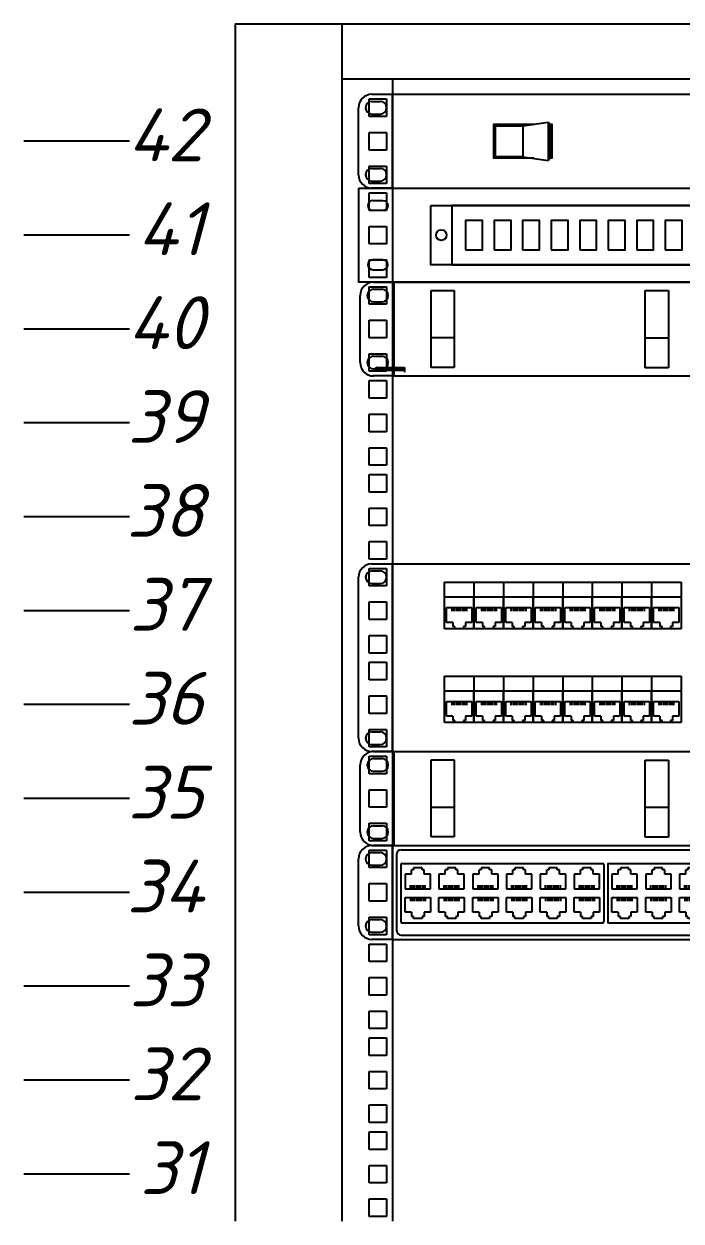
# Model space of a CAD drawing. Header units: millimetres. Extents: x -25459 to 1045457, y -66278 to 462905.
# Drawn here: x 679248 to 682358, y 42161 to 47828 of the extents above; entities that cross this region are included whole.
import ezdxf
from ezdxf.enums import TextEntityAlignment as Align

# ---------------------------------------------------------------- set-up
doc = ezdxf.new("R2010")
doc.units = ezdxf.units.MM
doc.styles.add('ISOCPEUR', font='isocpeui.ttf', dxfattribs={"height": 250})
doc.styles.add('ISOCUPER', font='isocpeur.ttf', dxfattribs={"width": 0.85, "oblique": 7})

# ---------------------------------------------------------------- blocks, each defined once
blk = doc.blocks.new('*U77')
at = {"color": 0, "linetype": 'ByBlock', "lineweight": -2}
for p, q in [((0, 1933.5), (0, 1900.2)), ((0, 1933.5), (600, 1933.5)), ((50.5, 1933.5), (50.5, 1900.2)), ((50.5, 1907.5), (549.5, 1907.5)), ((74.5, 1907.5), (74.5, 1900.2)), ((0, 1900.2), (0, 1855.75)), ((50.5, 1900.2), (50.5, 1855.75)), ((74.5, 1900.2), (74.5, 1855.75)), ((63.35, 1889.7), (63.35, 1898)), ((63.35, 1898), (71.65, 1898)), ((71.65, 1898), (71.65, 1889.7)), ((71.65, 1889.7), (63.35, 1889.7)), ((63.35, 1873.825), (63.35, 1882.125)), ((63.35, 1882.125), (71.65, 1882.125)), ((71.65, 1882.125), (71.65, 1873.825)), ((-50, 1877.975), (-100, 1877.975)), ((71.65, 1873.825), (63.35, 1873.825)), ((63.35, 1857.95), (63.35, 1866.25)), ((63.35, 1866.25), (71.65, 1866.25)), ((71.65, 1866.25), (71.65, 1857.95)), ((0, 1855.75), (0, 1811.3)), ((50.5, 1855.75), (50.5, 1811.3)), ((71.65, 1857.95), (63.35, 1857.95)), ((63.35, 1845.25), (63.35, 1853.55)), ((63.35, 1853.55), (71.65, 1853.55)), ((71.65, 1853.55), (71.65, 1845.25)), ((74.5, 1855.75), (74.5, 1811.3)), ((71.65, 1845.25), (63.35, 1845.25)), ((63.35, 1829.375), (63.35, 1837.675)), ((63.35, 1837.675), (71.65, 1837.675)), ((71.65, 1837.675), (71.65, 1829.375)), ((-50, 1833.525), (-100, 1833.525)), ((71.65, 1829.375), (63.35, 1829.375)), ((63.35, 1813.5), (63.35, 1821.8)), ((63.35, 1821.8), (71.65, 1821.8)), ((71.65, 1821.8), (71.65, 1813.5)), ((71.65, 1813.5), (63.35, 1813.5)), ((0, 1811.3), (0, 1766.85)), ((50.5, 1811.3), (50.5, 1766.85)), ((63.35, 1800.8), (63.35, 1809.1)), ((63.35, 1809.1), (71.65, 1809.1)), ((71.65, 1809.1), (71.65, 1800.8)), ((74.5, 1811.3), (74.5, 1766.85)), ((71.65, 1800.8), (63.35, 1800.8)), ((63.35, 1784.925), (63.35, 1793.225)), ((63.35, 1793.225), (71.65, 1793.225)), ((71.65, 1793.225), (71.65, 1784.925)), ((-50, 1789.075), (-100, 1789.075)), ((71.65, 1784.925), (63.35, 1784.925)), ((63.35, 1769.05), (63.35, 1777.35)), ((63.35, 1777.35), (71.65, 1777.35)), ((71.65, 1777.35), (71.65, 1769.05)), ((71.65, 1769.05), (63.35, 1769.05)), ((0, 1766.85), (0, 1722.4)), ((50.5, 1766.85), (50.5, 1722.4)), ((63.35, 1756.35), (63.35, 1764.65)), ((63.35, 1764.65), (71.65, 1764.65)), ((71.65, 1764.65), (71.65, 1756.35)), ((74.5, 1766.85), (74.5, 1722.4)), ((71.65, 1756.35), (63.35, 1756.35)), ((63.35, 1740.475), (63.35, 1748.775)), ((63.35, 1748.775), (71.65, 1748.775)), ((71.65, 1748.775), (71.65, 1740.475)), ((-50, 1744.625), (-100, 1744.625)), ((71.65, 1740.475), (63.35, 1740.475)), ((63.35, 1724.6), (63.35, 1732.9)), ((63.35, 1732.9), (71.65, 1732.9)), ((71.65, 1732.9), (71.65, 1724.6)), ((71.65, 1724.6), (63.35, 1724.6)), ((0, 1722.4), (0, 1677.95)), ((50.5, 1722.4), (50.5, 1677.95)), ((63.35, 1711.9), (63.35, 1720.2)), ((63.35, 1720.2), (71.65, 1720.2)), ((71.65, 1720.2), (71.65, 1711.9)), ((74.5, 1722.4), (74.5, 1677.95)), ((71.65, 1711.9), (63.35, 1711.9)), ((-50, 1700.175), (-100, 1700.175)), ((63.35, 1696.025), (63.35, 1704.325)), ((63.35, 1704.325), (71.65, 1704.325)), ((71.65, 1704.325), (71.65, 1696.025)), ((71.65, 1696.025), (63.35, 1696.025)), ((63.35, 1680.15), (63.35, 1688.45)), ((63.35, 1688.45), (71.65, 1688.45)), ((71.65, 1688.45), (71.65, 1680.15)), ((0, 1677.95), (0, 1633.5)), ((50.5, 1677.95), (50.5, 1633.5)), ((71.65, 1680.15), (63.35, 1680.15)), ((74.5, 1677.95), (74.5, 1633.5)), ((63.35, 1667.45), (63.35, 1675.75)), ((63.35, 1675.75), (71.65, 1675.75)), ((71.65, 1675.75), (71.65, 1667.45)), ((71.65, 1667.45), (63.35, 1667.45)), ((-50, 1655.725), (-100, 1655.725)), ((63.35, 1651.575), (63.35, 1659.875)), ((63.35, 1659.875), (71.65, 1659.875)), ((71.65, 1659.875), (71.65, 1651.575)), ((71.65, 1651.575), (63.35, 1651.575)), ((63.35, 1635.7), (63.35, 1644)), ((63.35, 1644), (71.65, 1644)), ((71.65, 1644), (71.65, 1635.7)), ((0, 1633.5), (0, 1589.05)), ((50.5, 1633.5), (50.5, 1589.05)), ((71.65, 1635.7), (63.35, 1635.7)), ((74.5, 1633.5), (74.5, 1589.05)), ((63.35, 1623), (63.35, 1631.3)), ((63.35, 1631.3), (71.65, 1631.3)), ((71.65, 1631.3), (71.65, 1623)), ((71.65, 1623), (63.35, 1623)), ((63.35, 1607.125), (63.35, 1615.425)), ((63.35, 1615.425), (71.65, 1615.425)), ((71.65, 1615.425), (71.65, 1607.125)), ((-50, 1611.275), (-100, 1611.275)), ((71.65, 1607.125), (63.35, 1607.125)), ((63.35, 1591.25), (63.35, 1599.55)), ((63.35, 1599.55), (71.65, 1599.55)), ((71.65, 1599.55), (71.65, 1591.25)), ((0, 1589.05), (0, 1544.6)), ((50.5, 1589.05), (50.5, 1544.6)), ((71.65, 1591.25), (63.35, 1591.25)), ((63.35, 1578.55), (63.35, 1586.85)), ((63.35, 1586.85), (71.65, 1586.85)), ((71.65, 1586.85), (71.65, 1578.55)), ((74.5, 1589.05), (74.5, 1544.6)), ((71.65, 1578.55), (63.35, 1578.55)), ((63.35, 1562.675), (63.35, 1570.975)), ((63.35, 1570.975), (71.65, 1570.975)), ((71.65, 1570.975), (71.65, 1562.675)), ((-50, 1566.825), (-100, 1566.825)), ((71.65, 1562.675), (63.35, 1562.675)), ((63.35, 1546.8), (63.35, 1555.1)), ((63.35, 1555.1), (71.65, 1555.1)), ((71.65, 1555.1), (71.65, 1546.8)), ((0, 1544.6), (0, 1500.15)), ((50.5, 1544.6), (50.5, 1500.15)), ((71.65, 1546.8), (63.35, 1546.8)), ((63.35, 1534.1), (63.35, 1542.4)), ((63.35, 1542.4), (71.65, 1542.4)), ((71.65, 1542.4), (71.65, 1534.1)), ((74.5, 1544.6), (74.5, 1500.15)), ((71.65, 1534.1), (63.35, 1534.1)), ((63.35, 1518.225), (63.35, 1526.525)), ((63.35, 1526.525), (71.65, 1526.525)), ((71.65, 1526.525), (71.65, 1518.225)), ((-50, 1522.375), (-100, 1522.375)), ((71.65, 1518.225), (63.35, 1518.225)), ((63.35, 1502.35), (63.35, 1510.65)), ((63.35, 1510.65), (71.65, 1510.65)), ((71.65, 1510.65), (71.65, 1502.35)), ((71.65, 1502.35), (63.35, 1502.35)), ((0, 1500.15), (0, 1455.7)), ((50.5, 1500.15), (50.5, 1455.7)), ((63.35, 1489.65), (63.35, 1497.95)), ((63.35, 1497.95), (71.65, 1497.95)), ((71.65, 1497.95), (71.65, 1489.65)), ((74.5, 1500.15), (74.5, 1455.7)), ((71.65, 1489.65), (63.35, 1489.65)), ((63.35, 1473.775), (63.35, 1482.075)), ((63.35, 1482.075), (71.65, 1482.075)), ((71.65, 1482.075), (71.65, 1473.775)), ((-50, 1477.925), (-100, 1477.925)), ((71.65, 1473.775), (63.35, 1473.775)), ((63.35, 1457.9), (63.35, 1466.2)), ((63.35, 1466.2), (71.65, 1466.2)), ((71.65, 1466.2), (71.65, 1457.9)), ((71.65, 1457.9), (63.35, 1457.9)), ((0, 1455.7), (0, 1411.25)), ((50.5, 1455.7), (50.5, 1411.25)), ((63.35, 1445.2), (63.35, 1453.5)), ((63.35, 1453.5), (71.65, 1453.5)), ((71.65, 1453.5), (71.65, 1445.2)), ((74.5, 1455.7), (74.5, 1411.25)), ((71.65, 1445.2), (63.35, 1445.2)), ((63.35, 1429.325), (63.35, 1437.625)), ((63.35, 1437.625), (71.65, 1437.625)), ((71.65, 1437.625), (71.65, 1429.325)), ((-50, 1433.475), (-100, 1433.475)), ((71.65, 1429.325), (63.35, 1429.325)), ((63.35, 1413.45), (63.35, 1421.75)), ((63.35, 1421.75), (71.65, 1421.75)), ((71.65, 1421.75), (71.65, 1413.45)), ((0, 1411.25), (0, 1366.8)), ((50.5, 1411.25), (50.5, 1366.8)), ((71.65, 1413.45), (63.35, 1413.45)), ((74.5, 1411.25), (74.5, 1366.8)), ((63.35, 1400.75), (63.35, 1409.05)), ((63.35, 1409.05), (71.65, 1409.05)), ((71.65, 1409.05), (71.65, 1400.75)), ((71.65, 1400.75), (63.35, 1400.75)), ((-50, 1389.025), (-100, 1389.025)), ((63.35, 1384.875), (63.35, 1393.175)), ((63.35, 1393.175), (71.65, 1393.175)), ((71.65, 1393.175), (71.65, 1384.875)), ((71.65, 1384.875), (63.35, 1384.875)), ((63.35, 1369), (63.35, 1377.3)), ((63.35, 1377.3), (71.65, 1377.3)), ((71.65, 1377.3), (71.65, 1369)), ((71.65, 1369), (63.35, 1369))]:
    blk.add_line(p, q, dxfattribs=at)
blk = doc.blocks.new("19'' вентиляторный модуль")
at = {"color": 0, "linetype": 'ByBlock'}
for p, q in [((164.69, 22.22), (174.5, 22.22)), ((164.69, 18.87), (168.65, 18.87)), ((174.5, 22.22), (625.5, 22.22)), ((174.5, -22.23), (174.5, 22.22)), ((158.34, -15.88), (158.34, 15.87)), ((164.69, 12.87), (168.65, 12.87)), ((164.69, -12.88), (168.65, -12.88)), ((164.69, -18.88), (168.65, -18.88)), ((174.5, -22.23), (164.69, -22.23)), ((174.5, -22.23), (625.5, -22.23))]:
    blk.add_line(p, q, dxfattribs=at)
at = {"color": 0, "linetype": 'ByBlock', "lineweight": -2}
for p, q in [((236.13, 7.36), (248.14, 9.05)), ((236.13, 7.36), (236.13, -7.36)), ((248.14, 9.05), (248.14, -9.05)), ((248.14, 9.05), (249.11, 7.36)), ((236.13, -7.36), (248.14, -9.05)), ((249.11, -7.36), (248.14, -9.05))]:
    blk.add_line(p, q, dxfattribs=at)
for points in [[(241.29, -8.09), (222.42, -8.09), (222.42, 8.09), (241.29, 8.09)], [(236.13, -7.36), (223.15, -7.36), (223.15, 7.36), (236.13, 7.36)], [(248.69, 8.09), (249.83, 8.09), (249.83, -8.09), (248.69, -8.09)], [(249.11, 7.36), (249.11, -7.36)]]:
    blk.add_lwpolyline(points, dxfattribs=at)
at = {"color": 0, "linetype": 'ByBlock'}
for centre, radius, start, end in [((164.69, 15.87), 6.35, 90, 180), ((164.69, 15.87), 3, 90, 270), ((168.65, 15.87), 3, 270, 90), ((164.69, -15.88), 6.35, 180, 270), ((164.69, -15.88), 3, 90, 270), ((168.65, -15.88), 3, 270, 90)]:
    blk.add_arc(centre, radius, start, end, dxfattribs=at)
at = {"color": 0, "lineweight": -2, "style": 'ISOCPEUR', "oblique": 15, "flags": 8}
blk.add_attdef('НАИМЕНОВАНИЕ', text='', height=25, dxfattribs=at).set_placement((750, 9.03), align=Align.MIDDLE_LEFT)
blk = doc.blocks.new('*U84')
at = {"color": 7}
for p, q in [((168, 20), (663, 20)), ((168, -20), (168, 20)), ((188, 22), (643, 22)), ((650, 20), (650, -20)), ((185, -20), (168, -20)), ((185, -20), (645, -20)), ((643, -22), (188, -22)), ((663, -20), (645, -20))]:
    blk.add_line(p, q, dxfattribs=at)
at = {"ltscale": 100}
blk.add_lwpolyline([(168, 0), (650, 0), (650, -52)], dxfattribs=at)
at = {"color": 7}
for points in [[(179, 16, -0.998011), (179, 12), (174, 12, -0.414214)], [(174, 16), (179, 16, -0.414214)], [(644, 16, -0.998011), (644, 12), (639, 12, -0.414214)], [(639, 16), (644, 16, -0.414214)], [(179, -12), (174, -12, 0.998806), (174, -16)], [(174, -16), (179, -16, 0.998011), (179, -12)], [(644, -12), (639, -12, 0.998806), (639, -16)], [(639, -16), (644, -16, 0.998011), (644, -12)]]:
    blk.add_lwpolyline(points, format="xyb", dxfattribs=at)
at = {"ltscale": 100}
for points in [[(208, 14), (343, 14), (343, -14), (208, -14)], [(218, -14), (333, -14), (333, 14), (218, 14)], [(224, -7), (232, -7), (232, 7), (224, 7)], [(238, -7), (246, -7), (246, 7), (238, 7)], [(251, -7), (259, -7), (259, 7), (251, 7)], [(265, -7), (273, -7), (273, 7), (265, 7)], [(278, -7), (286, -7), (286, 7), (278, 7)], [(292, -7), (300, -7), (300, 7), (292, 7)], [(305, -7), (313, -7), (313, 7), (305, 7)], [(319, -7), (327, -7), (327, 7), (319, 7)], [(348, 14), (483, 14), (483, -14), (348, -14)], [(364, -7), (372, -7), (372, 7), (364, 7)], [(378, -7), (386, -7), (386, 7), (378, 7)], [(391, -7), (399, -7), (399, 7), (391, 7)], [(405, -7), (413, -7), (413, 7), (405, 7)], [(418, -7), (426, -7), (426, 7), (418, 7)], [(432, -7), (440, -7), (440, 7), (432, 7)], [(445, -7), (453, -7), (453, 7), (445, 7)], [(459, -7), (467, -7), (467, 7), (459, 7)], [(488, 14), (623, 14), (623, -14), (488, -14)], [(504, -7), (512, -7), (512, 7), (504, 7)], [(518, -7), (526, -7), (526, 7), (518, 7)], [(531, -7), (539, -7), (539, 7), (531, 7)], [(545, -7), (553, -7), (553, 7), (545, 7)], [(558, -7), (566, -7), (566, 7), (558, 7)], [(572, -7), (580, -7), (580, 7), (572, 7)], [(585, -7), (593, -7), (593, 7), (585, 7)], [(599, -7), (607, -7), (607, 7), (599, 7)]]:
    blk.add_lwpolyline(points, close=True, dxfattribs=at)
for centre in [(213, 0), (338, 0), (353, 0), (478, 0), (493, 0), (618, 0)]:
    blk.add_circle(centre, 2.5, dxfattribs=at)
at = {"color": 7}
for centre, radius, start, end in [((174, 14), 2.36, 90, 269.8631), ((188, 20), 2.07, 90, 180), ((639, 14), 2.36, 90, 269.8631), ((643, 20), 2.07, 0, 90), ((188, -20), 2.07, 180, 270), ((643, -20), 2.06, 269.8522, 0.3569)]:
    blk.add_arc(centre, radius, start, end, dxfattribs=at)
blk = doc.blocks.new("19'' маркер юнита")
at = {"color": 0, "linetype": 'ByBlock', "lineweight": -2, "style": 'ISOCPEUR', "oblique": 15, "flags": 8}
blk.add_attdef('#', text='', height=25, dxfattribs=at).set_placement((35, 3), align=Align.MIDDLE_RIGHT)
blk = doc.blocks.new('*U99')
at = {"color": 0, "linetype": 'ByBlock', "lineweight": -2}
for p, q in [((164.69, 22.22), (174.5, 22.22)), ((164.69, 18.87), (168.65, 18.87)), ((174.5, -66.68), (174.5, 22.22)), ((174.5, 22.22), (625.5, 22.22)), ((158.34, -60.33), (158.34, 15.87)), ((164.69, 12.87), (168.65, 12.87)), ((199, 6.5), (199, 13.5)), ((199, 13.5), (213, 13.5)), ((213, 13.5), (213, 6.5)), ((213, 13.5), (227, 13.5)), ((227, 13.5), (227, 6.5)), ((227, 13.5), (241, 13.5)), ((241, 13.5), (241, 6.5)), ((241, 13.5), (255, 13.5)), ((255, 13.5), (255, 6.5)), ((255, 13.5), (269, 13.5)), ((269, 13.5), (269, 6.5)), ((269, 13.5), (283, 13.5)), ((283, 13.5), (283, 6.5)), ((283, 13.5), (297, 13.5)), ((297, 13.5), (297, 6.5)), ((297, 13.5), (311, 13.5)), ((311, 13.5), (311, 6.5)), ((199, 6.5), (213, 6.5)), ((199, -8.5), (199, 6.5)), ((213, 6.5), (227, 6.5)), ((213, -8.5), (213, 6.5)), ((213, 6.5), (213, -8.5)), ((227, 6.5), (241, 6.5)), ((227, -8.5), (227, 6.5)), ((227, 6.5), (227, -8.5)), ((241, 6.5), (255, 6.5)), ((241, -8.5), (241, 6.5)), ((241, 6.5), (241, -8.5)), ((255, 6.5), (255, -8.5)), ((255, 6.5), (269, 6.5)), ((255, -8.5), (255, 6.5)), ((269, 6.5), (269, -8.5)), ((269, 6.5), (283, 6.5)), ((269, -8.5), (269, 6.5)), ((283, 6.5), (297, 6.5)), ((283, -8.5), (283, 6.5)), ((283, 6.5), (283, -8.5)), ((297, 6.5), (297, -8.5)), ((297, 6.5), (311, 6.5)), ((297, -8.5), (297, 6.5)), ((311, 6.5), (311, -8.5)), ((200, -2), (200, 1.5)), ((200, -5.5), (200, 1.5)), ((200, 1.5), (212, 1.5)), ((202.5, 1.5), (202.5, -0.25)), ((203.5, 1.5), (203.5, -0.25)), ((204.5, 1.5), (204.5, -0.25)), ((205.5, 1.5), (205.5, -0.25)), ((206.5, 1.5), (206.5, -0.25)), ((207.5, 1.5), (207.5, -0.25)), ((208.5, 1.5), (208.5, -0.25)), ((209.5, 1.5), (209.5, -0.25)), ((212, 1.5), (212, -5.5)), ((214, -2), (214, 1.5)), ((214, -5.5), (214, 1.5)), ((214, 1.5), (226, 1.5)), ((216.5, 1.5), (216.5, -0.25)), ((217.5, 1.5), (217.5, -0.25)), ((218.5, 1.5), (218.5, -0.25)), ((219.5, 1.5), (219.5, -0.25)), ((220.5, 1.5), (220.5, -0.25)), ((221.5, 1.5), (221.5, -0.25)), ((222.5, 1.5), (222.5, -0.25)), ((223.5, 1.5), (223.5, -0.25)), ((226, 1.5), (226, -5.5)), ((228, -2), (228, 1.5)), ((228, -5.5), (228, 1.5)), ((228, 1.5), (240, 1.5)), ((230.5, 1.5), (230.5, -0.25)), ((231.5, 1.5), (231.5, -0.25)), ((232.5, 1.5), (232.5, -0.25)), ((233.5, 1.5), (233.5, -0.25)), ((234.5, 1.5), (234.5, -0.25)), ((235.5, 1.5), (235.5, -0.25)), ((236.5, 1.5), (236.5, -0.25)), ((237.5, 1.5), (237.5, -0.25)), ((240, 1.5), (240, -5.5)), ((242, -2), (242, 1.5)), ((242, -5.5), (242, 1.5)), ((242, 1.5), (254, 1.5)), ((244.5, 1.5), (244.5, -0.25)), ((245.5, 1.5), (245.5, -0.25)), ((246.5, 1.5), (246.5, -0.25)), ((247.5, 1.5), (247.5, -0.25)), ((248.5, 1.5), (248.5, -0.25)), ((249.5, 1.5), (249.5, -0.25)), ((250.5, 1.5), (250.5, -0.25)), ((251.5, 1.5), (251.5, -0.25)), ((254, 1.5), (254, -5.5)), ((256, -2), (256, 1.5)), ((256, -5.5), (256, 1.5)), ((256, 1.5), (268, 1.5)), ((258.5, 1.5), (258.5, -0.25)), ((259.5, 1.5), (259.5, -0.25)), ((260.5, 1.5), (260.5, -0.25)), ((261.5, 1.5), (261.5, -0.25)), ((262.5, 1.5), (262.5, -0.25)), ((263.5, 1.5), (263.5, -0.25)), ((264.5, 1.5), (264.5, -0.25)), ((265.5, 1.5), (265.5, -0.25)), ((268, 1.5), (268, -5.5)), ((270, -2), (270, 1.5)), ((270, -5.5), (270, 1.5)), ((270, 1.5), (282, 1.5)), ((272.5, 1.5), (272.5, -0.25)), ((273.5, 1.5), (273.5, -0.25)), ((274.5, 1.5), (274.5, -0.25)), ((275.5, 1.5), (275.5, -0.25)), ((276.5, 1.5), (276.5, -0.25)), ((277.5, 1.5), (277.5, -0.25)), ((278.5, 1.5), (278.5, -0.25)), ((279.5, 1.5), (279.5, -0.25)), ((282, 1.5), (282, -5.5)), ((284, -2), (284, 1.5)), ((284, -5.5), (284, 1.5)), ((284, 1.5), (296, 1.5)), ((286.5, 1.5), (286.5, -0.25)), ((287.5, 1.5), (287.5, -0.25)), ((288.5, 1.5), (288.5, -0.25)), ((289.5, 1.5), (289.5, -0.25)), ((290.5, 1.5), (290.5, -0.25)), ((291.5, 1.5), (291.5, -0.25)), ((292.5, 1.5), (292.5, -0.25)), ((293.5, 1.5), (293.5, -0.25)), ((296, 1.5), (296, -5.5)), ((298, -2), (298, 1.5)), ((298, -5.5), (298, 1.5)), ((298, 1.5), (310, 1.5)), ((300.5, 1.5), (300.5, -0.25)), ((301.5, 1.5), (301.5, -0.25)), ((302.5, 1.5), (302.5, -0.25)), ((303.5, 1.5), (303.5, -0.25)), ((304.5, 1.5), (304.5, -0.25)), ((305.5, 1.5), (305.5, -0.25)), ((306.5, 1.5), (306.5, -0.25)), ((307.5, 1.5), (307.5, -0.25)), ((310, 1.5), (310, -5.5)), ((203, -5.5), (200, -5.5)), ((203, -5.5), (203, -7.5)), ((209, -5.5), (209, -7.5)), ((212, -5.5), (209, -5.5)), ((217, -5.5), (214, -5.5)), ((217, -5.5), (217, -7.5)), ((223, -5.5), (223, -7.5)), ((226, -5.5), (223, -5.5)), ((231, -5.5), (228, -5.5)), ((231, -5.5), (231, -7.5)), ((237, -5.5), (237, -7.5)), ((240, -5.5), (237, -5.5)), ((245, -5.5), (242, -5.5)), ((245, -5.5), (245, -7.5)), ((251, -5.5), (251, -7.5)), ((254, -5.5), (251, -5.5)), ((259, -5.5), (256, -5.5)), ((259, -5.5), (259, -7.5)), ((265, -5.5), (265, -7.5)), ((268, -5.5), (265, -5.5)), ((273, -5.5), (270, -5.5)), ((273, -5.5), (273, -7.5)), ((279, -5.5), (279, -7.5)), ((282, -5.5), (279, -5.5)), ((287, -5.5), (284, -5.5)), ((287, -5.5), (287, -7.5)), ((293, -5.5), (293, -7.5)), ((296, -5.5), (293, -5.5)), ((301, -5.5), (298, -5.5)), ((301, -5.5), (301, -7.5)), ((307, -5.5), (307, -7.5)), ((310, -5.5), (307, -5.5)), ((213, -8.5), (199, -8.5)), ((204, -7.5), (203, -7.5)), ((204, -8.5), (204, -7.5)), ((208, -8.5), (204, -8.5)), ((208, -7.5), (208, -8.5)), ((209, -7.5), (208, -7.5)), ((227, -8.5), (213, -8.5)), ((218, -7.5), (217, -7.5)), ((218, -8.5), (218, -7.5)), ((222, -8.5), (218, -8.5)), ((222, -7.5), (222, -8.5)), ((223, -7.5), (222, -7.5)), ((241, -8.5), (227, -8.5)), ((232, -7.5), (231, -7.5)), ((232, -8.5), (232, -7.5)), ((236, -8.5), (232, -8.5)), ((236, -7.5), (236, -8.5)), ((237, -7.5), (236, -7.5)), ((255, -8.5), (241, -8.5)), ((246, -7.5), (245, -7.5)), ((246, -8.5), (246, -7.5)), ((250, -8.5), (246, -8.5)), ((250, -7.5), (250, -8.5)), ((251, -7.5), (250, -7.5)), ((269, -8.5), (255, -8.5)), ((260, -7.5), (259, -7.5)), ((260, -8.5), (260, -7.5)), ((264, -8.5), (260, -8.5)), ((264, -7.5), (264, -8.5)), ((265, -7.5), (264, -7.5)), ((283, -8.5), (269, -8.5)), ((274, -7.5), (273, -7.5)), ((274, -8.5), (274, -7.5)), ((278, -8.5), (274, -8.5)), ((278, -7.5), (278, -8.5)), ((279, -7.5), (278, -7.5)), ((297, -8.5), (283, -8.5)), ((288, -7.5), (287, -7.5)), ((288, -8.5), (288, -7.5)), ((292, -8.5), (288, -8.5)), ((292, -7.5), (292, -8.5)), ((293, -7.5), (292, -7.5)), ((311, -8.5), (297, -8.5)), ((302, -7.5), (301, -7.5)), ((302, -8.5), (302, -7.5)), ((306, -8.5), (302, -8.5)), ((306, -7.5), (306, -8.5)), ((307, -7.5), (306, -7.5)), ((199, -30.95), (213, -30.95)), ((199, -37.95), (199, -30.95)), ((213, -30.95), (227, -30.95)), ((213, -30.95), (213, -37.95)), ((227, -30.95), (241, -30.95)), ((227, -30.95), (227, -37.95)), ((241, -30.95), (255, -30.95)), ((241, -30.95), (241, -37.95)), ((255, -30.95), (269, -30.95)), ((255, -30.95), (255, -37.95)), ((269, -30.95), (283, -30.95)), ((269, -30.95), (269, -37.95)), ((283, -30.95), (297, -30.95)), ((283, -30.95), (283, -37.95)), ((297, -30.95), (311, -30.95)), ((297, -30.95), (297, -37.95)), ((311, -30.95), (311, -37.95)), ((199, -52.95), (199, -37.95)), ((199, -37.95), (213, -37.95)), ((213, -37.95), (213, -52.95)), ((213, -52.95), (213, -37.95)), ((213, -37.95), (227, -37.95)), ((227, -37.95), (227, -52.95)), ((227, -52.95), (227, -37.95)), ((227, -37.95), (241, -37.95)), ((241, -37.95), (241, -52.95)), ((241, -52.95), (241, -37.95)), ((241, -37.95), (255, -37.95)), ((255, -52.95), (255, -37.95)), ((255, -37.95), (269, -37.95)), ((255, -37.95), (255, -52.95)), ((269, -52.95), (269, -37.95)), ((269, -37.95), (283, -37.95)), ((269, -37.95), (269, -52.95)), ((283, -37.95), (283, -52.95)), ((283, -52.95), (283, -37.95)), ((283, -37.95), (297, -37.95)), ((297, -52.95), (297, -37.95)), ((297, -37.95), (311, -37.95)), ((297, -37.95), (297, -52.95)), ((311, -37.95), (311, -52.95)), ((200, -42.95), (212, -42.95)), ((200, -49.95), (200, -42.95)), ((200, -46.45), (200, -42.95)), ((202.5, -42.95), (202.5, -44.7)), ((203.5, -42.95), (203.5, -44.7)), ((204.5, -42.95), (204.5, -44.7)), ((205.5, -42.95), (205.5, -44.7)), ((206.5, -42.95), (206.5, -44.7)), ((207.5, -42.95), (207.5, -44.7)), ((208.5, -42.95), (208.5, -44.7)), ((209.5, -42.95), (209.5, -44.7)), ((212, -42.95), (212, -49.95)), ((214, -42.95), (226, -42.95)), ((214, -49.95), (214, -42.95)), ((214, -46.45), (214, -42.95)), ((216.5, -42.95), (216.5, -44.7)), ((217.5, -42.95), (217.5, -44.7)), ((218.5, -42.95), (218.5, -44.7)), ((219.5, -42.95), (219.5, -44.7)), ((220.5, -42.95), (220.5, -44.7)), ((221.5, -42.95), (221.5, -44.7)), ((222.5, -42.95), (222.5, -44.7)), ((223.5, -42.95), (223.5, -44.7)), ((226, -42.95), (226, -49.95)), ((228, -42.95), (240, -42.95)), ((228, -49.95), (228, -42.95)), ((228, -46.45), (228, -42.95)), ((230.5, -42.95), (230.5, -44.7)), ((231.5, -42.95), (231.5, -44.7)), ((232.5, -42.95), (232.5, -44.7)), ((233.5, -42.95), (233.5, -44.7)), ((234.5, -42.95), (234.5, -44.7)), ((235.5, -42.95), (235.5, -44.7)), ((236.5, -42.95), (236.5, -44.7)), ((237.5, -42.95), (237.5, -44.7)), ((240, -42.95), (240, -49.95)), ((242, -42.95), (254, -42.95)), ((242, -49.95), (242, -42.95)), ((242, -46.45), (242, -42.95)), ((244.5, -42.95), (244.5, -44.7)), ((245.5, -42.95), (245.5, -44.7)), ((246.5, -42.95), (246.5, -44.7)), ((247.5, -42.95), (247.5, -44.7)), ((248.5, -42.95), (248.5, -44.7)), ((249.5, -42.95), (249.5, -44.7)), ((250.5, -42.95), (250.5, -44.7)), ((251.5, -42.95), (251.5, -44.7)), ((254, -42.95), (254, -49.95)), ((256, -42.95), (268, -42.95)), ((256, -49.95), (256, -42.95)), ((256, -46.45), (256, -42.95)), ((258.5, -42.95), (258.5, -44.7)), ((259.5, -42.95), (259.5, -44.7)), ((260.5, -42.95), (260.5, -44.7)), ((261.5, -42.95), (261.5, -44.7)), ((262.5, -42.95), (262.5, -44.7)), ((263.5, -42.95), (263.5, -44.7)), ((264.5, -42.95), (264.5, -44.7)), ((265.5, -42.95), (265.5, -44.7)), ((268, -42.95), (268, -49.95)), ((270, -42.95), (282, -42.95)), ((270, -49.95), (270, -42.95)), ((270, -46.45), (270, -42.95)), ((272.5, -42.95), (272.5, -44.7)), ((273.5, -42.95), (273.5, -44.7)), ((274.5, -42.95), (274.5, -44.7)), ((275.5, -42.95), (275.5, -44.7)), ((276.5, -42.95), (276.5, -44.7)), ((277.5, -42.95), (277.5, -44.7)), ((278.5, -42.95), (278.5, -44.7)), ((279.5, -42.95), (279.5, -44.7)), ((282, -42.95), (282, -49.95)), ((284, -42.95), (296, -42.95)), ((284, -49.95), (284, -42.95)), ((284, -46.45), (284, -42.95)), ((286.5, -42.95), (286.5, -44.7)), ((287.5, -42.95), (287.5, -44.7)), ((288.5, -42.95), (288.5, -44.7)), ((289.5, -42.95), (289.5, -44.7)), ((290.5, -42.95), (290.5, -44.7)), ((291.5, -42.95), (291.5, -44.7)), ((292.5, -42.95), (292.5, -44.7)), ((293.5, -42.95), (293.5, -44.7)), ((296, -42.95), (296, -49.95)), ((298, -42.95), (310, -42.95)), ((298, -49.95), (298, -42.95)), ((298, -46.45), (298, -42.95)), ((300.5, -42.95), (300.5, -44.7)), ((301.5, -42.95), (301.5, -44.7)), ((302.5, -42.95), (302.5, -44.7)), ((303.5, -42.95), (303.5, -44.7)), ((304.5, -42.95), (304.5, -44.7)), ((305.5, -42.95), (305.5, -44.7)), ((306.5, -42.95), (306.5, -44.7)), ((307.5, -42.95), (307.5, -44.7)), ((310, -42.95), (310, -49.95)), ((203, -49.95), (200, -49.95)), ((203, -49.95), (203, -51.95)), ((212, -49.95), (209, -49.95)), ((209, -49.95), (209, -51.95)), ((217, -49.95), (214, -49.95)), ((217, -49.95), (217, -51.95)), ((226, -49.95), (223, -49.95)), ((223, -49.95), (223, -51.95)), ((231, -49.95), (228, -49.95)), ((231, -49.95), (231, -51.95)), ((240, -49.95), (237, -49.95)), ((237, -49.95), (237, -51.95)), ((245, -49.95), (242, -49.95)), ((245, -49.95), (245, -51.95)), ((254, -49.95), (251, -49.95)), ((251, -49.95), (251, -51.95)), ((259, -49.95), (256, -49.95)), ((259, -49.95), (259, -51.95)), ((268, -49.95), (265, -49.95)), ((265, -49.95), (265, -51.95)), ((273, -49.95), (270, -49.95)), ((273, -49.95), (273, -51.95)), ((282, -49.95), (279, -49.95)), ((279, -49.95), (279, -51.95)), ((287, -49.95), (284, -49.95)), ((287, -49.95), (287, -51.95)), ((296, -49.95), (293, -49.95)), ((293, -49.95), (293, -51.95)), ((301, -49.95), (298, -49.95)), ((301, -49.95), (301, -51.95)), ((310, -49.95), (307, -49.95)), ((307, -49.95), (307, -51.95)), ((213, -52.95), (199, -52.95)), ((204, -51.95), (203, -51.95)), ((204, -52.95), (204, -51.95)), ((208, -52.95), (204, -52.95)), ((209, -51.95), (208, -51.95)), ((208, -51.95), (208, -52.95)), ((227, -52.95), (213, -52.95)), ((218, -51.95), (217, -51.95)), ((218, -52.95), (218, -51.95)), ((222, -52.95), (218, -52.95)), ((223, -51.95), (222, -51.95)), ((222, -51.95), (222, -52.95)), ((241, -52.95), (227, -52.95)), ((232, -51.95), (231, -51.95)), ((232, -52.95), (232, -51.95)), ((236, -52.95), (232, -52.95)), ((237, -51.95), (236, -51.95)), ((236, -51.95), (236, -52.95)), ((255, -52.95), (241, -52.95)), ((246, -51.95), (245, -51.95)), ((246, -52.95), (246, -51.95)), ((250, -52.95), (246, -52.95)), ((251, -51.95), (250, -51.95)), ((250, -51.95), (250, -52.95)), ((269, -52.95), (255, -52.95)), ((260, -51.95), (259, -51.95)), ((260, -52.95), (260, -51.95)), ((264, -52.95), (260, -52.95)), ((265, -51.95), (264, -51.95)), ((264, -51.95), (264, -52.95)), ((283, -52.95), (269, -52.95)), ((274, -51.95), (273, -51.95)), ((274, -52.95), (274, -51.95)), ((278, -52.95), (274, -52.95)), ((279, -51.95), (278, -51.95)), ((278, -51.95), (278, -52.95)), ((297, -52.95), (283, -52.95)), ((288, -51.95), (287, -51.95)), ((288, -52.95), (288, -51.95)), ((292, -52.95), (288, -52.95)), ((293, -51.95), (292, -51.95)), ((292, -51.95), (292, -52.95)), ((311, -52.95), (297, -52.95)), ((302, -51.95), (301, -51.95)), ((302, -52.95), (302, -51.95)), ((306, -52.95), (302, -52.95)), ((307, -51.95), (306, -51.95)), ((306, -51.95), (306, -52.95)), ((164.69, -57.33), (168.65, -57.33)), ((164.69, -63.33), (168.65, -63.33)), ((174.5, -66.68), (164.69, -66.68)), ((174.5, -66.68), (625.5, -66.68))]:
    blk.add_line(p, q, dxfattribs=at)
for centre, radius, start, end in [((164.69, 15.87), 6.35, 90, 180), ((164.69, 15.87), 3, 90, 270), ((168.65, 15.87), 3, 270, 90), ((164.69, -60.33), 6.35, 180, 270), ((164.69, -60.33), 3, 90, 270), ((168.65, -60.33), 3, 270, 90)]:
    blk.add_arc(centre, radius, start, end, dxfattribs=at)
at = {"color": 0, "lineweight": -2, "style": 'ISOCPEUR', "oblique": 15, "flags": 8}
blk.add_attdef('НАИМЕНОВАНИЕ', text='', height=25, dxfattribs=at).set_placement((836.83, -11.54), align=Align.MIDDLE_LEFT)
blk = doc.blocks.new('*U101')
at = {"ltscale": 100}
for points in [[(158.5, 22.23), (641.56, 22.23), (641.56, -22.23), (158.5, -22.23)], [(192.53, 14), (327.53, 14), (327.53, -14), (192.53, -14)], [(202.53, -14), (317.53, -14), (317.53, 14), (202.53, 14)], [(209.03, -7), (217.03, -7), (217.03, 7), (209.03, 7)], [(222.53, -7), (230.53, -7), (230.53, 7), (222.53, 7)], [(236.03, -7), (244.03, -7), (244.03, 7), (236.03, 7)], [(249.53, -7), (257.53, -7), (257.53, 7), (249.53, 7)], [(263.03, -7), (271.03, -7), (271.03, 7), (263.03, 7)], [(276.53, -7), (284.53, -7), (284.53, 7), (276.53, 7)], [(290.03, -7), (298.03, -7), (298.03, 7), (290.03, 7)], [(303.53, -7), (311.53, -7), (311.53, 7), (303.53, 7)]]:
    blk.add_lwpolyline(points, close=True, dxfattribs=at)
at = {"color": 7}
for points in [[(169.87, 16.36, -0.998011), (169.86, 11.64), (165.14, 11.64, -0.414214)], [(165.14, 16.36), (169.86, 16.36, -0.414214)], [(169.86, -11.64), (165.14, -11.64, 0.998806), (165.13, -16.36)], [(165.14, -16.36), (169.86, -16.36, 0.998011), (169.87, -11.64)]]:
    blk.add_lwpolyline(points, format="xyb", dxfattribs=at)
at = {"ltscale": 100}
blk.add_circle((197.53, 0), 2.5, dxfattribs=at)
at = {"color": 7}
blk.add_arc((165.14, 14), 2.36, 90, 269.8631, dxfattribs=at)
blk = doc.blocks.new('*U74')
at = {"color": 0, "linetype": 'ByBlock', "lineweight": -2}
for p, q in [((164.69, 22.22), (174.5, 22.22)), ((164.69, 18.87), (168.65, 18.87)), ((174.5, 22.22), (625.5, 22.22)), ((174.5, -22.23), (174.5, 22.22)), ((191.9, 18.31), (202.93, 18.31)), ((191.9, -18.19), (191.9, 18.31)), ((202.93, 18.31), (202.93, -18.19)), ((293.19, 18.19), (304.22, 18.19)), ((293.19, -18.31), (293.19, 18.19)), ((304.22, 18.19), (304.22, -18.31)), ((158.34, -15.88), (158.34, 15.87)), ((164.69, 12.87), (168.65, 12.87)), ((191.9, -4.03), (202.93, -4.03)), ((293.19, -4.15), (304.22, -4.15)), ((164.69, -12.88), (168.65, -12.88)), ((164.69, -18.88), (168.65, -18.88)), ((174.5, -22.23), (164.69, -22.23)), ((174.5, -22.23), (625.5, -22.23)), ((202.93, -18.19), (191.9, -18.19)), ((304.22, -18.31), (293.19, -18.31))]:
    blk.add_line(p, q, dxfattribs=at)
for centre, radius, start, end in [((164.69, 15.87), 6.35, 90, 180), ((164.69, 15.87), 3, 90, 270), ((168.65, 15.87), 3, 270, 90), ((164.69, -15.88), 6.35, 180, 270), ((164.69, -15.88), 3, 90, 270), ((168.65, -15.88), 3, 270, 90)]:
    blk.add_arc(centre, radius, start, end, dxfattribs=at)
at = {"color": 0, "lineweight": -2, "style": 'ISOCPEUR', "oblique": 15, "flags": 8}
blk.add_attdef('НАИМЕНОВАНИЕ', text='', height=25, dxfattribs=at).set_placement((750, 10.43), align=Align.MIDDLE_LEFT)
blk = doc.blocks.new("19'' коннектор 8P8C")
at = {"color": 0, "linetype": 'ByBlock', "lineweight": -2}
for p, q in [((-6, 6.5), (-6, 10)), ((-6, 3), (-6, 10)), ((-6, 10), (6, 10)), ((-3.5, 10), (-3.5, 8.25)), ((-2.5, 10), (-2.5, 8.25)), ((-1.5, 10), (-1.5, 8.25)), ((-0.5, 10), (-0.5, 8.25)), ((0.5, 10), (0.5, 8.25)), ((1.5, 10), (1.5, 8.25)), ((2.5, 10), (2.5, 8.25)), ((3.5, 10), (3.5, 8.25)), ((6, 10), (6, 3)), ((-3, 3), (-6, 3)), ((-3, 3), (-3, 1)), ((-2, 1), (-3, 1)), ((-2, 0), (-2, 1)), ((2, 0), (-2, 0)), ((2, 1), (2, 0)), ((3, 1), (2, 1)), ((3, 3), (3, 1)), ((6, 3), (3, 3))]:
    blk.add_line(p, q, dxfattribs=at)
blk = doc.blocks.new('*U79')
at = {"color": 0, "linetype": 'ByBlock', "lineweight": -2}
for p, q in [((164.69, 22.22), (174.5, 22.22)), ((164.69, 18.88), (168.65, 18.88)), ((174.5, -22.23), (174.5, 22.22)), ((174.5, 22.22), (625.5, 22.22)), ((176.5, -18.23), (176.5, 18.22)), ((178.5, 20.22), (558.19, 20.22)), ((158.34, -15.88), (158.34, 15.88)), ((164.69, 12.88), (168.65, 12.88)), ((178.4, 13.17), (178.4, -13.83)), ((178.9, 13.67), (273.9, 13.67)), ((274.4, 13.17), (274.4, -13.83)), ((276.27, 13.17), (276.27, -13.83)), ((276.77, 13.67), (371.77, 13.67)), ((164.69, -12.88), (168.65, -12.88)), ((178.9, -14.33), (273.9, -14.33)), ((276.77, -14.33), (371.77, -14.33)), ((164.69, -18.88), (168.65, -18.88)), ((174.5, -22.23), (164.69, -22.23)), ((174.5, -22.23), (625.5, -22.23)), ((178.5, -20.23), (621.5, -20.23))]:
    blk.add_line(p, q, dxfattribs=at)
for centre, radius, start, end in [((164.69, 15.88), 6.35, 90, 180), ((164.69, 15.88), 3, 90, 270), ((168.65, 15.88), 3, 270, 90), ((178.5, 18.22), 2, 90, 180), ((178.9, 13.17), 0.5, 90, 180), ((273.9, 13.17), 0.5, 0, 90), ((276.77, 13.17), 0.5, 90, 180), ((164.69, -15.88), 6.35, 180, 270), ((164.69, -15.88), 3, 90, 270), ((168.65, -15.88), 3, 270, 90), ((178.9, -13.83), 0.5, 180, 270), ((273.9, -13.83), 0.5, 270, 0), ((276.77, -13.83), 0.5, 180, 270), ((178.5, -18.23), 2, 180, 270)]:
    blk.add_arc(centre, radius, start, end, dxfattribs=at)
at = {"color": 0, "linetype": 'ByBlock', "lineweight": -2, "xscale": -1, "rotation": 180}
for p in [(186.4, 11.67), (202.4, 11.67), (218.4, 11.67), (234.4, 11.67), (250.4, 11.67), (266.4, 11.67), (284.27, 11.67), (300.27, 11.67), (316.27, 11.67)]:
    blk.add_blockref("19'' коннектор 8P8C", p, dxfattribs=at)
at = {"color": 0, "linetype": 'ByBlock', "lineweight": -2}
for p in [(186.4, -12.33), (202.4, -12.33), (218.4, -12.33), (234.4, -12.33), (250.4, -12.33), (266.4, -12.33), (284.27, -12.33), (300.27, -12.33), (316.27, -12.33)]:
    blk.add_blockref("19'' коннектор 8P8C", p, dxfattribs=at)
at = {"color": 0, "lineweight": -2, "style": 'ISOCPEUR', "oblique": 15, "flags": 8}
blk.add_attdef('НАИМЕНОВАНИЕ', text='', height=25, dxfattribs=at).set_placement((750, 13.46), align=Align.MIDDLE_LEFT)

msp = doc.modelspace()

# ---------------------------------------------------------------- block references
at = {"xscale": 10, "yscale": 10, "zscale": 10}
for name, p in [('*U77', (680247.52, 28493.371)), ("19'' вентиляторный модуль", (679247.52, 47273.121)), ('*U74', (679255.148, 46384.121)), ('*U99', (679247.52, 45050.621)), ('*U74', (679255.148, 44161.621)), ('*U79', (679247.52, 43717.121))]:
    msp.add_blockref(name, p, dxfattribs=at)
ref = msp.add_blockref("19'' маркер юнита", (679747.52, 47273.121), dxfattribs=dict(xscale=10, yscale=10, zscale=10))
ref.add_attrib('#', '42', dxfattribs={"color": 0, "linetype": 'ByBlock', "lineweight": -2, "height": 250, "style": 'ISOCUPER', "oblique": 15, "flags": 8}).set_placement((680097.52, 47303.121), align=Align.MIDDLE_RIGHT)
at = {"linetype": 'ByBlock', "lineweight": 0}
for name, p, xscale, yscale, zscale in [('*U101', (679247.52, 46828.621), 10, 10, 10), ('*U84', (680863.533, 46195.408), 0.28485, 0.28485, 0.28485)]:
    msp.add_blockref(name, p, dxfattribs=dict(at, xscale=xscale, yscale=yscale, zscale=zscale))
ref = msp.add_blockref("19'' маркер юнита", (679747.52, 46828.621), dxfattribs=dict(xscale=10, yscale=10, zscale=10))
ref.add_attrib('#', '41', dxfattribs={"color": 0, "linetype": 'ByBlock', "lineweight": -2, "height": 250, "style": 'ISOCUPER', "oblique": 15, "flags": 8}).set_placement((680097.52, 46858.621), align=Align.MIDDLE_RIGHT)
ref = msp.add_blockref("19'' маркер юнита", (679747.52, 46384.121), dxfattribs=dict(xscale=10, yscale=10, zscale=10))
ref.add_attrib('#', '40', dxfattribs={"color": 0, "linetype": 'ByBlock', "lineweight": -2, "height": 250, "style": 'ISOCUPER', "oblique": 15, "flags": 8}).set_placement((680097.52, 46414.121), align=Align.MIDDLE_RIGHT)
ref = msp.add_blockref("19'' маркер юнита", (679747.52, 45939.621), dxfattribs=dict(xscale=10, yscale=10, zscale=10))
ref.add_attrib('#', '39', dxfattribs={"color": 0, "linetype": 'ByBlock', "lineweight": -2, "height": 250, "style": 'ISOCUPER', "oblique": 15, "flags": 8}).set_placement((680097.52, 45969.621), align=Align.MIDDLE_RIGHT)
ref = msp.add_blockref("19'' маркер юнита", (679747.52, 45495.121), dxfattribs=dict(xscale=10, yscale=10, zscale=10))
ref.add_attrib('#', '38', dxfattribs={"color": 0, "linetype": 'ByBlock', "lineweight": -2, "height": 250, "style": 'ISOCUPER', "oblique": 15, "flags": 8}).set_placement((680097.52, 45525.121), align=Align.MIDDLE_RIGHT)
ref = msp.add_blockref("19'' маркер юнита", (679747.52, 45050.621), dxfattribs=dict(xscale=10, yscale=10, zscale=10))
ref.add_attrib('#', '37', dxfattribs={"color": 0, "linetype": 'ByBlock', "lineweight": -2, "height": 250, "style": 'ISOCUPER', "oblique": 15, "flags": 8}).set_placement((680097.52, 45080.621), align=Align.MIDDLE_RIGHT)
ref = msp.add_blockref("19'' маркер юнита", (679747.52, 44606.121), dxfattribs=dict(xscale=10, yscale=10, zscale=10))
ref.add_attrib('#', '36', dxfattribs={"color": 0, "linetype": 'ByBlock', "lineweight": -2, "height": 250, "style": 'ISOCUPER', "oblique": 15, "flags": 8}).set_placement((680097.52, 44636.121), align=Align.MIDDLE_RIGHT)
ref = msp.add_blockref("19'' маркер юнита", (679747.52, 44161.621), dxfattribs=dict(xscale=10, yscale=10, zscale=10))
ref.add_attrib('#', '35', dxfattribs={"color": 0, "linetype": 'ByBlock', "lineweight": -2, "height": 250, "style": 'ISOCUPER', "oblique": 15, "flags": 8}).set_placement((680097.52, 44191.621), align=Align.MIDDLE_RIGHT)
ref = msp.add_blockref("19'' маркер юнита", (679747.52, 43717.121), dxfattribs=dict(xscale=10, yscale=10, zscale=10))
ref.add_attrib('#', '34', dxfattribs={"color": 0, "linetype": 'ByBlock', "lineweight": -2, "height": 250, "style": 'ISOCUPER', "oblique": 15, "flags": 8}).set_placement((680097.52, 43747.121), align=Align.MIDDLE_RIGHT)
ref = msp.add_blockref("19'' маркер юнита", (679747.52, 43272.621), dxfattribs=dict(xscale=10, yscale=10, zscale=10))
ref.add_attrib('#', '33', dxfattribs={"color": 0, "linetype": 'ByBlock', "lineweight": -2, "height": 250, "style": 'ISOCUPER', "oblique": 15, "flags": 8}).set_placement((680097.52, 43302.621), align=Align.MIDDLE_RIGHT)
ref = msp.add_blockref("19'' маркер юнита", (679747.52, 42828.121), dxfattribs=dict(xscale=10, yscale=10, zscale=10))
ref.add_attrib('#', '32', dxfattribs={"color": 0, "linetype": 'ByBlock', "lineweight": -2, "height": 250, "style": 'ISOCUPER', "oblique": 15, "flags": 8}).set_placement((680097.52, 42858.121), align=Align.MIDDLE_RIGHT)
ref = msp.add_blockref("19'' маркер юнита", (679747.52, 42383.621), dxfattribs=dict(xscale=10, yscale=10, zscale=10))
ref.add_attrib('#', '31', dxfattribs={"color": 0, "linetype": 'ByBlock', "lineweight": -2, "height": 250, "style": 'ISOCUPER', "oblique": 15, "flags": 8}).set_placement((680097.52, 42413.621), align=Align.MIDDLE_RIGHT)

doc.saveas('drawing.dxf')
